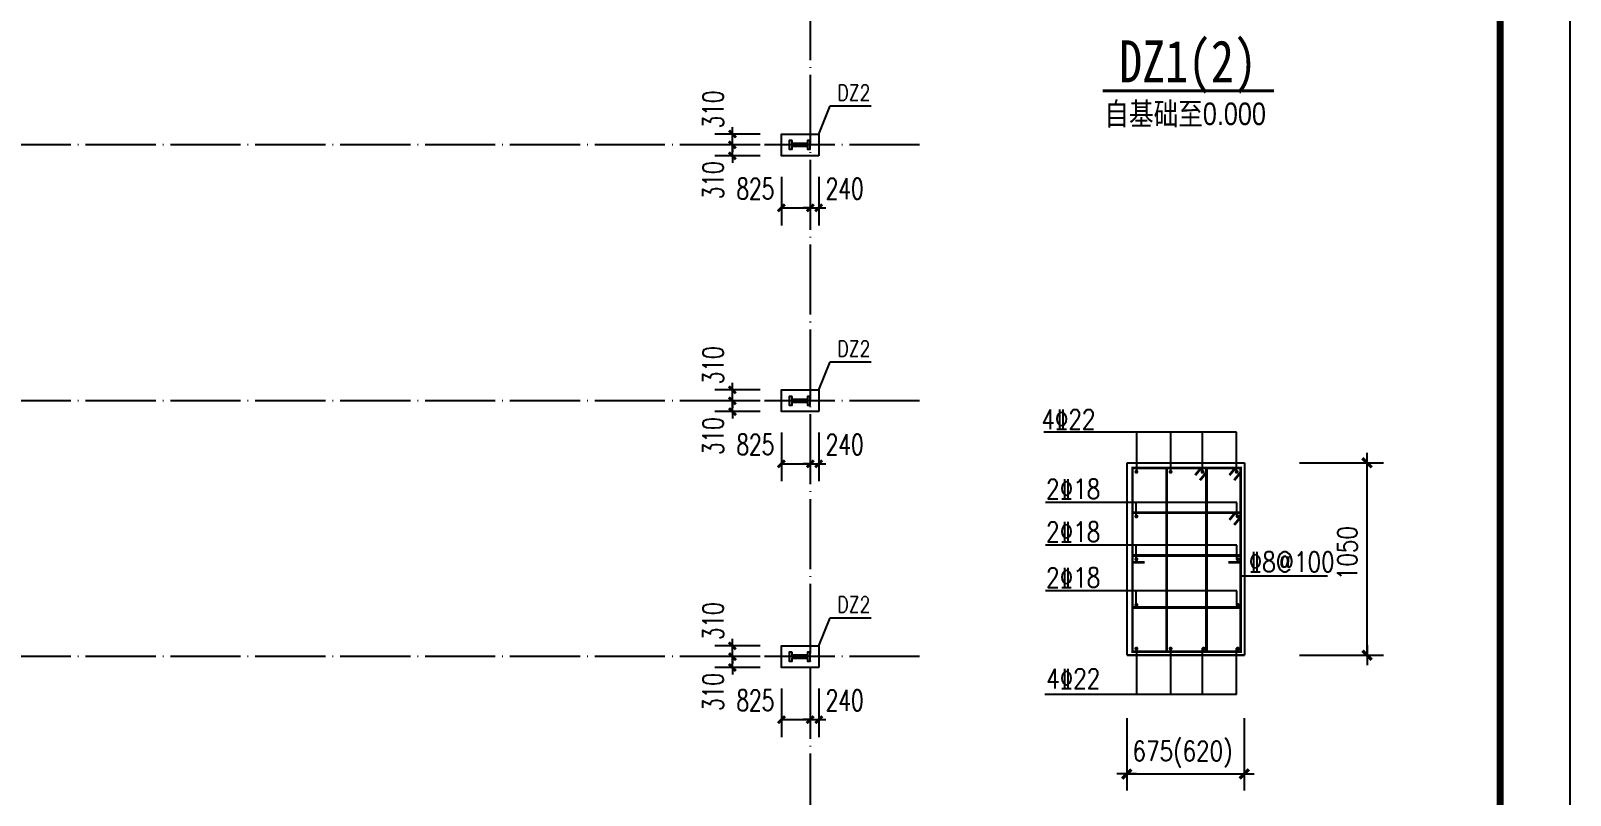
# Model space of a CAD drawing. Extents: x 37237700 to 37865026, y 138877 to 347670.
# Drawn here: x 37367564 to 37411453, y 290889 to 312699 of the extents above; entities that cross this region are included whole.
import ezdxf
from ezdxf.enums import TextEntityAlignment as Align

# ---------------------------------------------------------------- set-up
doc = ezdxf.new("R2010")
doc.units = 0
doc.header["$LTSCALE"] = 1000
doc.header["$MEASUREMENT"] = 0
doc.linetypes.add('ACAD_ISO04W100', pattern=[30.5, 24, -3, 0.5, -3])
doc.linetypes.add('DOTE', pattern=[2.42, 2, -0.2, 0.02, -0.2])
doc.layers.get('0').update_dxf_attribs({"linetype": 'CONTINUOUS'})
doc.layers.get('DEFPOINTS').update_dxf_attribs({"linetype": 'CONTINUOUS'})
for name, color, linetype in [('205', 253, 'CONTINUOUS'), ('BD', 255, 'CONTINUOUS'), ('DOTE', 1, 'ACAD_ISO04W100'), ('OR', 7, 'CONTINUOUS'), ('PUB_DIM', 3, 'CONTINUOUS'), ('PUB_HZ', 7, 'CONTINUOUS'), ('PUB_TEXT', 7, 'CONTINUOUS'), ('PUB_TITLE', 4, 'CONTINUOUS'), ('PUB_WZ', 7, 'CONTINUOUS'), ('ZAX1', 3, 'CONTINUOUS')]:
    doc.layers.add(name, color=color, linetype=linetype)
doc.styles.add('-ARIAL', font='arial.ttf', dxfattribs={"width": 0.8})
doc.styles.add('-宋体', font='', dxfattribs={"width": 0.8})
doc.styles.add('_HZTXT', font='txt.shx', dxfattribs={"width": 0.8, "bigfont": 'hztxt.shx'})
doc.styles.add('_TCH_DIM_T3', font='SIMPLEX', dxfattribs={"width": 0.705882, "bigfont": 'GBCBIG'})
doc.styles.add('DIM_FONT', font='SIMPLEX.shx', dxfattribs={"width": 0.8})
doc.styles.get('-宋体').set_extended_font_data('SimSun')
doc.dimstyles.new('_TCH_ARCH&&200', dxfattribs={"dimtxt": 595, "dimasz": 200, "dimexe": 500, "dimexo": 600, "dimgap": 252.5, "dimtad": 1, "dimdec": 0, "dimzin": 0, "dimdsep": 46, "dimtxsty": '_TCH_DIM_T3', "dimblk": 'ARCHTICK', "dimcen": 0.09, "dimclrt": 7, "dimazin": 2, "dimtfac": 1, "dimtdec": 0, "dimtix": 1, "dimtmove": 2, "dimatfit": 3, "dimfxl": 1, "dimtolj": 1, "dimtzin": 0, "dimarcsym": 0})

# ---------------------------------------------------------------- blocks, each defined once
blk = doc.blocks.new('_DIMX')
blk.add_line((-150, 0), (150, 0))
at = {"const_width": 50}
blk.add_lwpolyline([(-70, -70), (70, 70)], dxfattribs=at)
blk = doc.blocks.new('_ArchTick')
at = {"color": 0, "linetype": 'ByBlock', "const_width": 0.4}
blk.add_lwpolyline([(-0.5, -0.5), (0.5, 0.5)], dxfattribs=at)
blk = doc.blocks.new('*D1353')
at = {"layer": 'DEFPOINTS', "color": 0}
for p in [(37387567, 309443), (37388963, 309443), (37388963, 309133)]:
    blk.add_point(p, dxfattribs=at)
at = {"layer": 'PUB_DIM', "color": 0, "lineweight": -2}
for p, q in [((37388363, 309443), (37387067, 309443)), ((37387567, 309443), (37387567, 309643)), ((37387567, 309133), (37387567, 309443)), ((37388363, 309133), (37387067, 309133)), ((37387567, 309133), (37387567, 308933))]:
    blk.add_line(p, q, dxfattribs=at)
at = {"layer": 'PUB_DIM', "color": 0, "lineweight": -2, "xscale": 200, "yscale": 200, "zscale": 200}
for p, rotation in [((37387567, 309443), 270), ((37387567, 309133), 90)]:
    blk.add_blockref('_ArchTick', p, dxfattribs=dict(at, rotation=rotation))
at = {"layer": 'PUB_DIM', "color": 7, "insert": (37387017, 308433), "char_height": 595, "attachment_point": 5, "rotation": 90, "style": '_TCH_DIM_T3'}
blk.add_mtext('\\A1;310', dxfattribs=at)
blk = doc.blocks.new('*D1354')
at = {"layer": 'DEFPOINTS', "color": 0}
for p in [(37387567, 309753), (37388963, 309753), (37388963, 309443)]:
    blk.add_point(p, dxfattribs=at)
at = {"layer": 'PUB_DIM', "color": 0, "lineweight": -2}
for p, q in [((37387567, 309753), (37387567, 309953)), ((37388363, 309753), (37387067, 309753)), ((37388363, 309443), (37387067, 309443)), ((37387567, 309443), (37387567, 309753)), ((37387567, 309443), (37387567, 309243))]:
    blk.add_line(p, q, dxfattribs=at)
at = {"layer": 'PUB_DIM', "color": 0, "lineweight": -2, "xscale": 200, "yscale": 200, "zscale": 200}
for p, rotation in [((37387567, 309753), 270), ((37387567, 309443), 90)]:
    blk.add_blockref('_ArchTick', p, dxfattribs=dict(at, rotation=rotation))
at = {"layer": 'PUB_DIM', "color": 7, "insert": (37387017, 310453), "char_height": 595, "attachment_point": 5, "rotation": 90, "style": '_TCH_DIM_T3'}
blk.add_mtext('\\A1;310', dxfattribs=at)
blk = doc.blocks.new('*D1355')
at = {"layer": 'DEFPOINTS', "color": 0}
for p in [(37389788, 309133), (37390028, 309133), (37390028, 307645)]:
    blk.add_point(p, dxfattribs=at)
at = {"layer": 'PUB_DIM', "color": 0, "lineweight": -2}
for p, q in [((37389788, 308533), (37389788, 307145)), ((37390028, 308533), (37390028, 307145)), ((37389788, 307645), (37389588, 307645)), ((37389788, 307645), (37390028, 307645)), ((37390028, 307645), (37390228, 307645))]:
    blk.add_line(p, q, dxfattribs=at)
at = {"layer": 'PUB_DIM', "color": 0, "lineweight": -2, "xscale": 200, "yscale": 200, "zscale": 200}
blk.add_blockref('_ArchTick', (37389788, 307645), dxfattribs=at)
at = {"layer": 'PUB_DIM', "color": 0, "lineweight": -2, "xscale": 200, "yscale": 200, "zscale": 200, "rotation": 180}
blk.add_blockref('_ArchTick', (37390028, 307645), dxfattribs=at)
at = {"layer": 'PUB_DIM', "color": 7, "insert": (37390768, 308195), "char_height": 595, "attachment_point": 5, "style": '_TCH_DIM_T3'}
blk.add_mtext('\\A1;240', dxfattribs=at)
blk = doc.blocks.new('*D1356')
at = {"layer": 'DEFPOINTS', "color": 0}
for p in [(37388963, 309133), (37389788, 309133), (37389788, 307645)]:
    blk.add_point(p, dxfattribs=at)
at = {"layer": 'PUB_DIM', "color": 0, "lineweight": -2}
for p, q in [((37388963, 308533), (37388963, 307145)), ((37389788, 308533), (37389788, 307145)), ((37388963, 307645), (37389788, 307645))]:
    blk.add_line(p, q, dxfattribs=at)
at = {"layer": 'PUB_DIM', "color": 0, "lineweight": -2, "xscale": 200, "yscale": 200, "zscale": 200, "rotation": 180}
blk.add_blockref('_ArchTick', (37388963, 307645), dxfattribs=at)
at = {"layer": 'PUB_DIM', "color": 0, "lineweight": -2, "xscale": 200, "yscale": 200, "zscale": 200}
blk.add_blockref('_ArchTick', (37389788, 307645), dxfattribs=at)
at = {"layer": 'PUB_DIM', "color": 7, "insert": (37388223, 308195), "char_height": 595, "attachment_point": 5, "style": '_TCH_DIM_T3'}
blk.add_mtext('\\A1;825', dxfattribs=at)
blk = doc.blocks.new('*D1365')
at = {"layer": 'DEFPOINTS', "color": 0}
for p in [(37387567, 302143), (37388963, 302143), (37388963, 301833)]:
    blk.add_point(p, dxfattribs=at)
at = {"layer": 'PUB_DIM', "color": 0, "lineweight": -2}
for p, q in [((37388363, 302143), (37387067, 302143)), ((37387567, 302143), (37387567, 302343)), ((37387567, 301833), (37387567, 302143)), ((37388363, 301833), (37387067, 301833)), ((37387567, 301833), (37387567, 301633))]:
    blk.add_line(p, q, dxfattribs=at)
at = {"layer": 'PUB_DIM', "color": 0, "lineweight": -2, "xscale": 200, "yscale": 200, "zscale": 200}
for p, rotation in [((37387567, 302143), 270), ((37387567, 301833), 90)]:
    blk.add_blockref('_ArchTick', p, dxfattribs=dict(at, rotation=rotation))
at = {"layer": 'PUB_DIM', "color": 7, "insert": (37387017, 301133), "char_height": 595, "attachment_point": 5, "rotation": 90, "style": '_TCH_DIM_T3'}
blk.add_mtext('\\A1;310', dxfattribs=at)
blk = doc.blocks.new('*D1366')
at = {"layer": 'DEFPOINTS', "color": 0}
for p in [(37387567, 302453), (37388963, 302453), (37388963, 302143)]:
    blk.add_point(p, dxfattribs=at)
at = {"layer": 'PUB_DIM', "color": 0, "lineweight": -2}
for p, q in [((37388363, 302453), (37387067, 302453)), ((37387567, 302453), (37387567, 302653)), ((37387567, 302143), (37387567, 302453)), ((37388363, 302143), (37387067, 302143)), ((37387567, 302143), (37387567, 301943))]:
    blk.add_line(p, q, dxfattribs=at)
at = {"layer": 'PUB_DIM', "color": 0, "lineweight": -2, "xscale": 200, "yscale": 200, "zscale": 200}
for p, rotation in [((37387567, 302453), 270), ((37387567, 302143), 90)]:
    blk.add_blockref('_ArchTick', p, dxfattribs=dict(at, rotation=rotation))
at = {"layer": 'PUB_DIM', "color": 7, "insert": (37387017, 303153), "char_height": 595, "attachment_point": 5, "rotation": 90, "style": '_TCH_DIM_T3'}
blk.add_mtext('\\A1;310', dxfattribs=at)
blk = doc.blocks.new('*D1367')
at = {"layer": 'DEFPOINTS', "color": 0}
for p in [(37389788, 301833), (37390028, 301833), (37390028, 300345)]:
    blk.add_point(p, dxfattribs=at)
at = {"layer": 'PUB_DIM', "color": 0, "lineweight": -2}
for p, q in [((37389788, 301233), (37389788, 299845)), ((37390028, 301233), (37390028, 299845)), ((37389788, 300345), (37389588, 300345)), ((37389788, 300345), (37390028, 300345)), ((37390028, 300345), (37390228, 300345))]:
    blk.add_line(p, q, dxfattribs=at)
at = {"layer": 'PUB_DIM', "color": 0, "lineweight": -2, "xscale": 200, "yscale": 200, "zscale": 200}
blk.add_blockref('_ArchTick', (37389788, 300345), dxfattribs=at)
at = {"layer": 'PUB_DIM', "color": 0, "lineweight": -2, "xscale": 200, "yscale": 200, "zscale": 200, "rotation": 180}
blk.add_blockref('_ArchTick', (37390028, 300345), dxfattribs=at)
at = {"layer": 'PUB_DIM', "color": 7, "insert": (37390768, 300895), "char_height": 595, "attachment_point": 5, "style": '_TCH_DIM_T3'}
blk.add_mtext('\\A1;240', dxfattribs=at)
blk = doc.blocks.new('*D1368')
at = {"layer": 'DEFPOINTS', "color": 0}
for p in [(37388963, 301833), (37389788, 301833), (37389788, 300345)]:
    blk.add_point(p, dxfattribs=at)
at = {"layer": 'PUB_DIM', "color": 0, "lineweight": -2}
for p, q in [((37388963, 301233), (37388963, 299845)), ((37389788, 301233), (37389788, 299845)), ((37388963, 300345), (37389788, 300345))]:
    blk.add_line(p, q, dxfattribs=at)
at = {"layer": 'PUB_DIM', "color": 0, "lineweight": -2, "xscale": 200, "yscale": 200, "zscale": 200, "rotation": 180}
blk.add_blockref('_ArchTick', (37388963, 300345), dxfattribs=at)
at = {"layer": 'PUB_DIM', "color": 0, "lineweight": -2, "xscale": 200, "yscale": 200, "zscale": 200}
blk.add_blockref('_ArchTick', (37389788, 300345), dxfattribs=at)
at = {"layer": 'PUB_DIM', "color": 7, "insert": (37388223, 300895), "char_height": 595, "attachment_point": 5, "style": '_TCH_DIM_T3'}
blk.add_mtext('\\A1;825', dxfattribs=at)
blk = doc.blocks.new('*D1377')
at = {"layer": 'DEFPOINTS', "color": 0}
for p in [(37387567, 294843), (37388963, 294843), (37388963, 294533)]:
    blk.add_point(p, dxfattribs=at)
at = {"layer": 'PUB_DIM', "color": 0, "lineweight": -2}
for p, q in [((37387567, 294843), (37387567, 295043)), ((37388363, 294843), (37387067, 294843)), ((37388363, 294533), (37387067, 294533)), ((37387567, 294533), (37387567, 294843)), ((37387567, 294533), (37387567, 294333))]:
    blk.add_line(p, q, dxfattribs=at)
at = {"layer": 'PUB_DIM', "color": 0, "lineweight": -2, "xscale": 200, "yscale": 200, "zscale": 200}
for p, rotation in [((37387567, 294843), 270), ((37387567, 294533), 90)]:
    blk.add_blockref('_ArchTick', p, dxfattribs=dict(at, rotation=rotation))
at = {"layer": 'PUB_DIM', "color": 7, "insert": (37387017, 293833), "char_height": 595, "attachment_point": 5, "rotation": 90, "style": '_TCH_DIM_T3'}
blk.add_mtext('\\A1;310', dxfattribs=at)
blk = doc.blocks.new('*D1378')
at = {"layer": 'DEFPOINTS', "color": 0}
for p in [(37387567, 295153), (37388963, 295153), (37388963, 294843)]:
    blk.add_point(p, dxfattribs=at)
at = {"layer": 'PUB_DIM', "color": 0, "lineweight": -2}
for p, q in [((37388363, 295153), (37387067, 295153)), ((37387567, 295153), (37387567, 295353)), ((37387567, 294843), (37387567, 295153)), ((37388363, 294843), (37387067, 294843)), ((37387567, 294843), (37387567, 294643))]:
    blk.add_line(p, q, dxfattribs=at)
at = {"layer": 'PUB_DIM', "color": 0, "lineweight": -2, "xscale": 200, "yscale": 200, "zscale": 200}
for p, rotation in [((37387567, 295153), 270), ((37387567, 294843), 90)]:
    blk.add_blockref('_ArchTick', p, dxfattribs=dict(at, rotation=rotation))
at = {"layer": 'PUB_DIM', "color": 7, "insert": (37387017, 295853), "char_height": 595, "attachment_point": 5, "rotation": 90, "style": '_TCH_DIM_T3'}
blk.add_mtext('\\A1;310', dxfattribs=at)
blk = doc.blocks.new('*D1379')
at = {"layer": 'DEFPOINTS', "color": 0}
for p in [(37389788, 294533), (37390028, 294533), (37390028, 293045)]:
    blk.add_point(p, dxfattribs=at)
at = {"layer": 'PUB_DIM', "color": 0, "lineweight": -2}
for p, q in [((37389788, 293933), (37389788, 292545)), ((37390028, 293933), (37390028, 292545)), ((37389788, 293045), (37389588, 293045)), ((37389788, 293045), (37390028, 293045)), ((37390028, 293045), (37390228, 293045))]:
    blk.add_line(p, q, dxfattribs=at)
at = {"layer": 'PUB_DIM', "color": 0, "lineweight": -2, "xscale": 200, "yscale": 200, "zscale": 200}
blk.add_blockref('_ArchTick', (37389788, 293045), dxfattribs=at)
at = {"layer": 'PUB_DIM', "color": 0, "lineweight": -2, "xscale": 200, "yscale": 200, "zscale": 200, "rotation": 180}
blk.add_blockref('_ArchTick', (37390028, 293045), dxfattribs=at)
at = {"layer": 'PUB_DIM', "color": 7, "insert": (37390768, 293595), "char_height": 595, "attachment_point": 5, "style": '_TCH_DIM_T3'}
blk.add_mtext('\\A1;240', dxfattribs=at)
blk = doc.blocks.new('*D1380')
at = {"layer": 'DEFPOINTS', "color": 0}
for p in [(37388963, 294533), (37389788, 294533), (37389788, 293045)]:
    blk.add_point(p, dxfattribs=at)
at = {"layer": 'PUB_DIM', "color": 0, "lineweight": -2}
for p, q in [((37388963, 293933), (37388963, 292545)), ((37389788, 293933), (37389788, 292545)), ((37388963, 293045), (37389788, 293045))]:
    blk.add_line(p, q, dxfattribs=at)
at = {"layer": 'PUB_DIM', "color": 0, "lineweight": -2, "xscale": 200, "yscale": 200, "zscale": 200, "rotation": 180}
blk.add_blockref('_ArchTick', (37388963, 293045), dxfattribs=at)
at = {"layer": 'PUB_DIM', "color": 0, "lineweight": -2, "xscale": 200, "yscale": 200, "zscale": 200}
blk.add_blockref('_ArchTick', (37389788, 293045), dxfattribs=at)
at = {"layer": 'PUB_DIM', "color": 7, "insert": (37388223, 293595), "char_height": 595, "attachment_point": 5, "style": '_TCH_DIM_T3'}
blk.add_mtext('\\A1;825', dxfattribs=at)

msp = doc.modelspace()

# ---------------------------------------------------------------- hatches: boundary and pattern name
for points in [[(37389268.2, 309567.8), (37389188.2, 309567.8), (37389188.2, 309317.8), (37389268.2, 309317.8), (37389268.2, 309402.8), (37389708.2, 309402.8), (37389708.2, 309317.8), (37389788.2, 309317.8), (37389788.2, 309567.8), (37389708.2, 309567.8), (37389708.2, 309482.8), (37389268.2, 309482.8)], [(37389268.2, 302267.8), (37389188.2, 302267.8), (37389188.2, 302017.8), (37389268.2, 302017.8), (37389268.2, 302102.8), (37389708.2, 302102.8), (37389708.2, 302017.8), (37389788.2, 302017.8), (37389788.2, 302267.8), (37389708.2, 302267.8), (37389708.2, 302182.8), (37389268.2, 302182.8)], [(37389268.2, 294967.8), (37389188.2, 294967.8), (37389188.2, 294717.8), (37389268.2, 294717.8), (37389268.2, 294802.8), (37389708.2, 294802.8), (37389708.2, 294717.8), (37389788.2, 294717.8), (37389788.2, 294967.8), (37389708.2, 294967.8), (37389708.2, 294882.8), (37389268.2, 294882.8)]]:
    msp.add_hatch(color=256).paths.add_polyline_path(points)

# ---------------------------------------------------------------- linework, layer by layer
for p, q in [((37390028.2, 309752.8), (37390353.3, 310554)), ((37390353.3, 310554), (37391524.6, 310554)), ((37390028.2, 302452.8), (37390353.3, 303254)), ((37390353.3, 303254), (37391524.6, 303254)), ((37398820.4, 300372.4), (37402170.4, 300372.4)), ((37398820.4, 294882.6), (37398820.4, 300372.4)), ((37402170.4, 300372.4), (37402170.4, 294882.6)), ((37390028.2, 295152.8), (37390353.3, 295954)), ((37390353.3, 295954), (37391524.6, 295954)), ((37402170.4, 294882.6), (37398820.4, 294882.6)), ((37398820.4, 294882.6), (37402170.4, 294882.6))]:
    msp.add_line(p, q)
at = {"color": 0, "linetype": 'ByBlock'}
for p, q in [((37403731.9, 300374.2), (37406131.1, 300374.2)), ((37405662.3, 294886.4), (37405662.3, 300372.4)), ((37403731.9, 294884.5), (37406131.1, 294884.5)), ((37398810.3, 293091.9), (37398810.3, 291026)), ((37402160.3, 293091.9), (37402160.3, 291026)), ((37398812.2, 291494.8), (37402158.5, 291494.8))]:
    msp.add_line(p, q, dxfattribs=at)
for points in [[(37390028.2, 309132.8), (37388963.2, 309132.8), (37388963.2, 309752.8), (37390028.2, 309752.8)], [(37390028.2, 301832.8), (37388963.2, 301832.8), (37388963.2, 302452.8), (37390028.2, 302452.8)], [(37390028.2, 294532.8), (37388963.2, 294532.8), (37388963.2, 295152.8), (37390028.2, 295152.8)]]:
    msp.add_lwpolyline(points, close=True)
for points in [[(37389268.2, 309567.8), (37389188.2, 309567.8), (37389188.2, 309317.8), (37389268.2, 309317.8), (37389268.2, 309402.8), (37389708.2, 309402.8), (37389708.2, 309317.8), (37389788.2, 309317.8), (37389788.2, 309567.8), (37389708.2, 309567.8), (37389708.2, 309482.8), (37389268.2, 309482.8), (37389268.2, 309567.8)], [(37389268.2, 302267.8), (37389188.2, 302267.8), (37389188.2, 302017.8), (37389268.2, 302017.8), (37389268.2, 302102.8), (37389708.2, 302102.8), (37389708.2, 302017.8), (37389788.2, 302017.8), (37389788.2, 302267.8), (37389708.2, 302267.8), (37389708.2, 302182.8), (37389268.2, 302182.8), (37389268.2, 302267.8)], [(37389268.2, 294967.8), (37389188.2, 294967.8), (37389188.2, 294717.8), (37389268.2, 294717.8), (37389268.2, 294802.8), (37389708.2, 294802.8), (37389708.2, 294717.8), (37389788.2, 294717.8), (37389788.2, 294967.8), (37389708.2, 294967.8), (37389708.2, 294882.8), (37389268.2, 294882.8), (37389268.2, 294967.8)]]:
    msp.add_lwpolyline(points)
at = {"const_width": 80}
for points in [[(37399949.2, 300227.1), (37399949.2, 294988.6)], [(37401082.3, 300227.1), (37401082.3, 294988.6)], [(37398974.1, 298951.5), (37402057.4, 298951.5)], [(37398974.1, 297730), (37402057.4, 297730)], [(37398974.1, 297530.9), (37399318.7, 297530.9)], [(37401710, 297530.9), (37402057.4, 297530.9)], [(37398974.1, 296244), (37402057.4, 296244)]]:
    msp.add_lwpolyline(points, dxfattribs=at)
at = {"layer": '205', "const_width": 84.4}
msp.add_lwpolyline([(37398124.4, 310988.2), (37403007.3, 310988.2)], dxfattribs=at)
at = {"layer": 'BD'}
msp.add_line((37402051.5, 297144.6), (37404532.7, 297144.6), dxfattribs=at)
at = {"layer": 'BD', "const_width": 75}
msp.add_lwpolyline([(37398974.1, 300227.1), (37402057.4, 300227.1), (37402057.4, 294988.6), (37398974.1, 294988.6), (37398974.1, 300227.1)], dxfattribs=at)
at = {"layer": 'BD', "const_width": 56.3}
for points in [[(37399057.4, 300115.7, 1), (37399113.7, 300115.7, 1)], [(37400032.5, 300115.7, 1), (37400088.8, 300115.7, 1)], [(37400942.7, 300115.7, 1), (37400999, 300115.7, 1)], [(37401917.8, 300115.7, 1), (37401974.1, 300115.7, 1)], [(37399057.4, 298844.6, 1), (37399113.7, 298844.6, 1)], [(37401945.7, 298844.6, 1), (37402001.9, 298844.6, 1)], [(37399057.4, 297623, 1), (37399113.7, 297623, 1)], [(37401945.7, 297623, 1), (37402001.9, 297623, 1)], [(37399057.4, 296318.4, 1), (37399113.7, 296318.4, 1)], [(37401945.7, 296318.4, 1), (37402001.9, 296318.4, 1)], [(37399057.4, 295072.1, 1), (37399113.7, 295072.1, 1)], [(37400032.5, 295072.1, 1), (37400088.8, 295072.1, 1)], [(37400970.6, 295072.1, 1), (37401026.8, 295072.1, 1)], [(37401945.7, 295072.1, 1), (37402001.9, 295072.1, 1)]]:
    msp.add_lwpolyline(points, format="xyb", close=True, dxfattribs=at)
at = {"layer": 'DEFPOINTS', "color": 0, "linetype": 'ByBlock'}
for p in [(37403169.4, 300374.2), (37405662.3, 300374.2), (37403169.4, 294884.5), (37398819.9, 293654.4), (37402169.9, 293654.4), (37402160.3, 291494.8)]:
    msp.add_point(p, dxfattribs=at)
at = {"layer": 'DOTE', "linetype": 'DOTE'}
for p, q in [((37389788.2, 333220.2), (37389788.2, 256309.1)), ((37392905.4, 309442.8), (37336554.2, 309442.8)), ((37392905.4, 302142.8), (37336554.2, 302142.8)), ((37392905.4, 294842.8), (37336554.2, 294842.8))]:
    msp.add_line(p, q, dxfattribs=at)
at = {"layer": 'OR'}
for p, q in [((37401940.3, 301251.5), (37396447.1, 301251.5)), ((37399095.5, 300143.3), (37399095.5, 301251.5)), ((37400070.6, 300143.3), (37400070.6, 301251.5)), ((37400965.2, 300143.3), (37400965.2, 301251.5)), ((37401940.3, 300143.3), (37401940.3, 301251.5)), ((37399095.5, 293760.3), (37399095.5, 295084.2)), ((37400070.6, 293760.3), (37400070.6, 295084.2)), ((37400965.2, 293760.3), (37400965.2, 295084.2)), ((37401940.3, 293760.3), (37401940.3, 295084.2)), ((37401940.3, 293760.3), (37396476.7, 293760.3))]:
    msp.add_line(p, q, dxfattribs=at)
at = {"layer": 'OR', "const_width": 75}
for points in [[(37400938.1, 300233.5), (37400762.7, 300020.2)], [(37401913.2, 300233.5), (37401737.8, 300020.2)], [(37401073.6, 300089.1), (37400898.2, 299875.7)], [(37402048.7, 300089.1), (37401873.3, 299875.7)], [(37401913.2, 298958), (37401737.8, 298744.6)], [(37402048.7, 298813.6), (37401873.3, 298600.2)]]:
    msp.add_lwpolyline(points, dxfattribs=at)
at = {"layer": 'PUB_TITLE'}
msp.add_lwpolyline([(37327453.5, 228870), (37411453.5, 228870), (37411453.5, 347670), (37327453.5, 347670)], close=True, dxfattribs=at)
at = {"layer": 'PUB_TITLE', "const_width": 200}
msp.add_lwpolyline([(37329453.5, 230870), (37409453.5, 230870), (37409453.5, 342670), (37329453.5, 342670)], close=True, dxfattribs=at)
at = {"layer": 'ZAX1'}
for p, q in [((37401945.7, 299245.1), (37396490.4, 299245.1)), ((37399075.3, 298844.6), (37399075.3, 299245.1)), ((37401945.7, 298844.6), (37401945.7, 299245.1)), ((37401945.7, 298023.5), (37396490.4, 298023.5)), ((37399075.3, 297623), (37399075.3, 298023.5)), ((37401945.7, 297623), (37401945.7, 298023.5)), ((37401945.7, 296718.9), (37396490.4, 296718.9)), ((37399075.3, 296318.4), (37399075.3, 296718.9)), ((37401945.7, 296318.4), (37401945.7, 296718.9))]:
    msp.add_line(p, q, dxfattribs=at)

# ---------------------------------------------------------------- block references
at = {"color": 0, "linetype": 'ByBlock', "xscale": 1.875, "yscale": 1.875, "zscale": 1.875}
for p, rotation in [((37405662.3, 300374.2), 90), ((37405662.3, 294884.5), 270), ((37398810.3, 291494.8), 180)]:
    msp.add_blockref('_DIMX', p, dxfattribs=dict(at, rotation=rotation))
msp.add_blockref('_DIMX', (37402160.3, 291494.8), dxfattribs=at)

# ---------------------------------------------------------------- texts
at = {"style": 'DIM_FONT', "width": 0.8}
for p in [(37390560.5, 310706.1), (37390560.5, 303406.1), (37390560.5, 296106.1)]:
    msp.add_text('DZ2', height=450, dxfattribs=at).set_placement(p)
at = {"color": 7, "linetype": 'ByBlock', "insert": (37405099.8, 297795.6), "char_height": 562.5, "attachment_point": 5, "rotation": 90, "style": 'DIM_FONT'}
msp.add_mtext('1050', dxfattribs=at)
at = {"color": 7, "linetype": 'ByBlock', "insert": (37400401.3, 292057.3), "char_height": 562.5, "attachment_point": 5, "style": 'DIM_FONT'}
msp.add_mtext('675(620)', dxfattribs=at)
at = {"layer": 'PUB_HZ', "style": '-ARIAL', "width": 0.8}
msp.add_text('自基础至0.000', height=643.2, dxfattribs=at).set_placement((37400475.3, 310341.2), align=Align.MIDDLE)
at = {"layer": 'PUB_TEXT', "style": '_HZTXT', "width": 0.8}
for s, p in [('4%%13222', (37396375.2, 301329.8)), ('2%%13218', (37396512.8, 299344.2)), ('2%%13218', (37396512.8, 298122.7)), ('%%1328@100', (37402287.1, 297267)), ('2%%13218', (37396512.8, 296818)), ('4%%13222', (37396512.8, 293933.9))]:
    msp.add_text(s, height=562.5, dxfattribs=at).set_placement(p)
at = {"layer": 'PUB_WZ', "style": '-宋体', "width": 0.8}
msp.add_text('DZ1(2)', height=1200, dxfattribs=at).set_placement((37398598.3, 311226.4))

# ---------------------------------------------------------------- dimensions: what is measured, and where the dimension line sits
at = {"layer": 'PUB_DIM'}
for base, p1, p2, angle, picture, middle in [((37387567.4, 309752.8), (37388963.2, 309442.8), (37388963.2, 309752.8), 90, '*D1354', (37387017.4, 310452.8)), ((37387567.4, 309442.8), (37388963.2, 309132.8), (37388963.2, 309442.8), 90, '*D1353', (37387017.4, 308432.8)), ((37389788.2, 307644.5), (37388963.2, 309132.8), (37389788.2, 309132.8), 0, '*D1356', (37388223.2, 308194.5)), ((37390028.2, 307644.5), (37389788.2, 309132.8), (37390028.2, 309132.8), 0, '*D1355', (37390768.2, 308194.5)), ((37387567.4, 302452.8), (37388963.2, 302142.8), (37388963.2, 302452.8), 90, '*D1366', (37387017.4, 303152.8)), ((37387567.4, 302142.8), (37388963.2, 301832.8), (37388963.2, 302142.8), 90, '*D1365', (37387017.4, 301132.8)), ((37389788.2, 300344.5), (37388963.2, 301832.8), (37389788.2, 301832.8), 0, '*D1368', (37388223.2, 300894.5)), ((37390028.2, 300344.5), (37389788.2, 301832.8), (37390028.2, 301832.8), 0, '*D1367', (37390768.2, 300894.5)), ((37387567.4, 295152.8), (37388963.2, 294842.8), (37388963.2, 295152.8), 90, '*D1378', (37387017.4, 295852.8)), ((37387567.4, 294842.8), (37388963.2, 294532.8), (37388963.2, 294842.8), 90, '*D1377', (37387017.4, 293832.8)), ((37389788.2, 293044.5), (37388963.2, 294532.8), (37389788.2, 294532.8), 0, '*D1380', (37388223.2, 293594.5)), ((37390028.2, 293044.5), (37389788.2, 294532.8), (37390028.2, 294532.8), 0, '*D1379', (37390768.2, 293594.5))]:
    dim = msp.add_linear_dim(base=base, p1=p1, p2=p2, angle=angle, dimstyle='_TCH_ARCH&&200', dxfattribs=at)
    dim.commit()
    dim.dimension.update_dxf_attribs({"geometry": picture, "text_midpoint": middle, "dimtype": 129})

doc.saveas('drawing.dxf')
